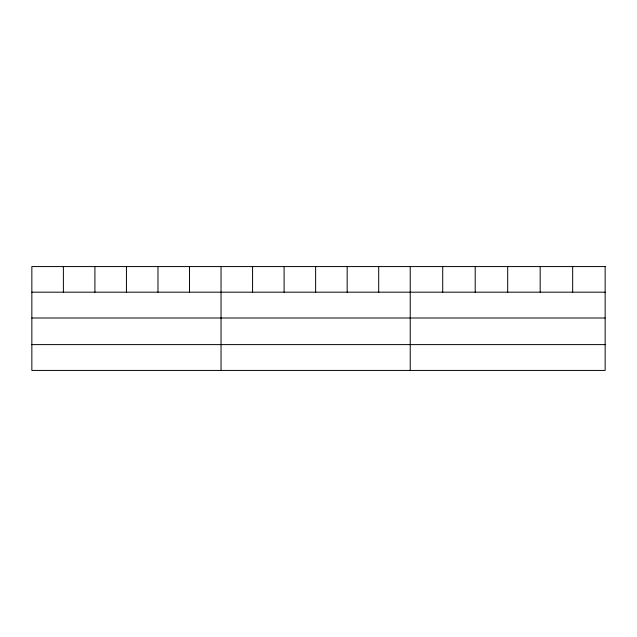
<?xml version="1.0" encoding="UTF-8"?>
<svg xmlns="http://www.w3.org/2000/svg" width="637" height="637" viewBox="0 0 637 637"><rect width="100%" height="100%" fill="white"/><g stroke="black" fill="none" stroke-linecap="round" stroke-linejoin="round"><path stroke-width="0.96" d="M31.85 292.184L605.15 292.184M31.85 318.006L605.15 318.006M31.85 344.609L605.15 344.609M572.663 266.569L572.663 292.184M540.176 266.569L540.176 292.184M507.689 266.569L507.689 292.184M475.202 266.569L475.202 292.184M442.715 266.569L442.715 292.184M410.228 266.569L410.228 370.431M378.697 266.569L378.697 292.184M347.165 266.569L347.165 292.184M315.633 266.569L315.633 292.184M284.102 266.569L284.102 292.184M252.57 266.569L252.57 292.184M221.039 266.569L221.039 370.431M189.507 266.569L189.507 292.184M157.976 266.569L157.976 292.184M126.445 266.569L126.445 292.184M94.913 266.569L94.913 292.184M63.381 266.569L63.381 292.184M605.15 266.569L31.85 266.569L31.85 370.431L605.15 370.431L605.15 266.569"/></g></svg>
